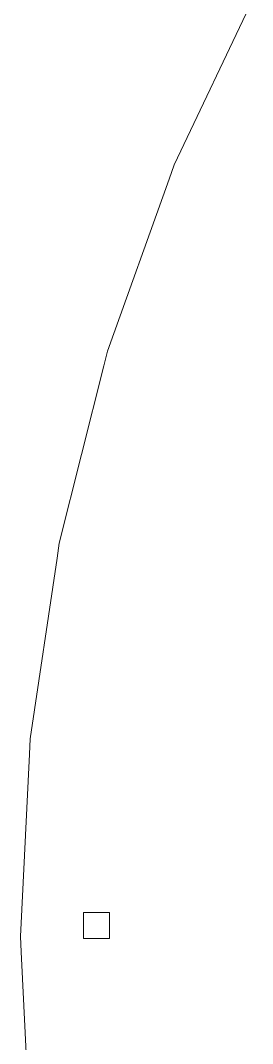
# Model space of a CAD drawing. Header units: centimetres. Extents: x -214 to 137, y -175 to 4.
# Drawn here: x -2.305 to -1.796, y -112.36 to -110.108 of the extents above; entities that cross this region are included whole.
import ezdxf

# ---------------------------------------------------------------- set-up
doc = ezdxf.new("R2010")
doc.units = ezdxf.units.CM
doc.header["$MEASUREMENT"] = 0
doc.layers.add('layer 1', color=7, linetype='Continuous')

msp = doc.modelspace()

# ---------------------------------------------------------------- linework, layer by layer
at = {"layer": 'layer 1', "color": 1, "lineweight": 9}
for points in [[(-1.79577, -110.06249), (-1.79577, -110.06249), (-1.96753, -110.42563), (-1.96753, -110.42563)], [(-1.79577, -110.06249), (-1.79577, -110.06249), (-1.96753, -110.42563), (-1.96753, -110.42563)], [(-1.79577, -110.06249), (-1.79577, -110.06249), (-1.96753, -110.42563), (-1.96753, -110.42563)], [(-1.79577, -110.06249), (-1.79577, -110.06249), (-1.96753, -110.42563), (-1.96753, -110.42563)], [(-1.79577, -110.06249), (-1.79577, -110.06249), (-1.96753, -110.42563), (-1.96753, -110.42563)], [(-1.79577, -110.06249), (-1.79577, -110.06249), (-1.96753, -110.42563), (-1.96753, -110.42563)], [(-1.79577, -110.06249), (-1.79577, -110.06249), (-1.96753, -110.42563), (-1.96753, -110.42563)], [(-1.79577, -110.06249), (-1.79577, -110.06249), (-1.96753, -110.42563), (-1.96753, -110.42563)], [(-1.79577, -110.06249), (-1.79577, -110.06249), (-1.96753, -110.42563), (-1.96753, -110.42563)], [(-1.79577, -110.06249), (-1.79577, -110.06249), (-1.96753, -110.42563), (-1.96753, -110.42563)], [(-1.79577, -110.06249), (-1.79577, -110.06249), (-1.96753, -110.42563), (-1.96753, -110.42563)], [(-1.79577, -110.06249), (-1.79577, -110.06249), (-1.96753, -110.42563), (-1.96753, -110.42563)], [(-1.79577, -110.06249), (-1.79577, -110.06249), (-1.96753, -110.42563), (-1.96753, -110.42563)], [(-1.79577, -110.06249), (-1.79577, -110.06249), (-1.96753, -110.42563), (-1.96753, -110.42563)], [(-1.79577, -110.06249), (-1.79577, -110.06249), (-1.96753, -110.42563), (-1.96753, -110.42563)], [(-1.79577, -110.06249), (-1.79577, -110.06249), (-1.96753, -110.42563), (-1.96753, -110.42563)], [(-1.79577, -110.06249), (-1.79577, -110.06249), (-1.96753, -110.42563), (-1.96753, -110.42563)], [(-1.79577, -110.06249), (-1.79577, -110.06249), (-1.96753, -110.42563), (-1.96753, -110.42563)], [(-1.79577, -110.06249), (-1.79577, -110.06249), (-1.96753, -110.42563), (-1.96753, -110.42563)], [(-1.79577, -110.06249), (-1.79577, -110.06249), (-1.96753, -110.42563), (-1.96753, -110.42563)], [(-1.79577, -110.06249), (-1.79577, -110.06249), (-1.96753, -110.42563), (-1.96753, -110.42563)], [(-1.79577, -110.06249), (-1.79577, -110.06249), (-1.96753, -110.42563), (-1.96753, -110.42563)], [(-1.79577, -110.06249), (-1.79577, -110.06249), (-1.96753, -110.42563), (-1.96753, -110.42563)], [(-1.79577, -110.06249), (-1.79577, -110.06249), (-1.96753, -110.42563), (-1.96753, -110.42563)], [(-1.79577, -110.06249), (-1.79577, -110.06249), (-1.96753, -110.42563), (-1.96753, -110.42563)], [(-1.96753, -110.42563), (-1.96753, -110.42563), (-1.97889, -110.45741), (-1.97889, -110.45741)], [(-1.96753, -110.42563), (-1.96753, -110.42563), (-1.97889, -110.45741), (-1.97889, -110.45741)], [(-1.96753, -110.42563), (-1.96753, -110.42563), (-1.97889, -110.45741), (-1.97889, -110.45741)], [(-1.96753, -110.42563), (-1.96753, -110.42563), (-1.97889, -110.45741), (-1.97889, -110.45741)], [(-1.96753, -110.42563), (-1.96753, -110.42563), (-1.97889, -110.45741), (-1.97889, -110.45741)], [(-1.96753, -110.42563), (-1.96753, -110.42563), (-1.97889, -110.45741), (-1.97889, -110.45741)], [(-1.96753, -110.42563), (-1.96753, -110.42563), (-1.97889, -110.45741), (-1.97889, -110.45741)], [(-1.96753, -110.42563), (-1.96753, -110.42563), (-1.97889, -110.45741), (-1.97889, -110.45741)], [(-1.96753, -110.42563), (-1.96753, -110.42563), (-1.97889, -110.45741), (-1.97889, -110.45741)], [(-1.96753, -110.42563), (-1.96753, -110.42563), (-1.97889, -110.45741), (-1.97889, -110.45741)], [(-1.96753, -110.42563), (-1.96753, -110.42563), (-1.97889, -110.45741), (-1.97889, -110.45741)], [(-1.96753, -110.42563), (-1.96753, -110.42563), (-1.97889, -110.45741), (-1.97889, -110.45741)], [(-1.96753, -110.42563), (-1.96753, -110.42563), (-1.97889, -110.45741), (-1.97889, -110.45741)], [(-1.96753, -110.42563), (-1.96753, -110.42563), (-1.97889, -110.45741), (-1.97889, -110.45741)], [(-1.96753, -110.42563), (-1.96753, -110.42563), (-1.97889, -110.45741), (-1.97889, -110.45741)], [(-1.96753, -110.42563), (-1.96753, -110.42563), (-1.97889, -110.45741), (-1.97889, -110.45741)], [(-1.96753, -110.42563), (-1.96753, -110.42563), (-1.97889, -110.45741), (-1.97889, -110.45741)], [(-1.96753, -110.42563), (-1.96753, -110.42563), (-1.97889, -110.45741), (-1.97889, -110.45741)], [(-1.96753, -110.42563), (-1.96753, -110.42563), (-1.97889, -110.45741), (-1.97889, -110.45741)], [(-1.96753, -110.42563), (-1.96753, -110.42563), (-1.97889, -110.45741), (-1.97889, -110.45741)], [(-1.96753, -110.42563), (-1.96753, -110.42563), (-1.97889, -110.45741), (-1.97889, -110.45741)], [(-1.96753, -110.42563), (-1.96753, -110.42563), (-1.97889, -110.45741), (-1.97889, -110.45741)], [(-1.96753, -110.42563), (-1.96753, -110.42563), (-1.97889, -110.45741), (-1.97889, -110.45741)], [(-1.96753, -110.42563), (-1.96753, -110.42563), (-1.97889, -110.45741), (-1.97889, -110.45741)], [(-1.96753, -110.42563), (-1.96753, -110.42563), (-1.97889, -110.45741), (-1.97889, -110.45741)], [(-1.97889, -110.45741), (-1.97889, -110.45741), (-2.11422, -110.83564), (-2.11422, -110.83564)], [(-1.97889, -110.45741), (-1.97889, -110.45741), (-2.11422, -110.83564), (-2.11422, -110.83564)], [(-1.97889, -110.45741), (-1.97889, -110.45741), (-2.11422, -110.83564), (-2.11422, -110.83564)], [(-1.97889, -110.45741), (-1.97889, -110.45741), (-2.11422, -110.83564), (-2.11422, -110.83564)], [(-1.97889, -110.45741), (-1.97889, -110.45741), (-2.11422, -110.83564), (-2.11422, -110.83564)], [(-1.97889, -110.45741), (-1.97889, -110.45741), (-2.11422, -110.83564), (-2.11422, -110.83564)], [(-1.97889, -110.45741), (-1.97889, -110.45741), (-2.11422, -110.83564), (-2.11422, -110.83564)], [(-1.97889, -110.45741), (-1.97889, -110.45741), (-2.11422, -110.83564), (-2.11422, -110.83564)], [(-1.97889, -110.45741), (-1.97889, -110.45741), (-2.11422, -110.83564), (-2.11422, -110.83564)], [(-1.97889, -110.45741), (-1.97889, -110.45741), (-2.11422, -110.83564), (-2.11422, -110.83564)], [(-1.97889, -110.45741), (-1.97889, -110.45741), (-2.11422, -110.83564), (-2.11422, -110.83564)], [(-1.97889, -110.45741), (-1.97889, -110.45741), (-2.11422, -110.83564), (-2.11422, -110.83564)], [(-1.97889, -110.45741), (-1.97889, -110.45741), (-2.11422, -110.83564), (-2.11422, -110.83564)], [(-1.97889, -110.45741), (-1.97889, -110.45741), (-2.11422, -110.83564), (-2.11422, -110.83564)], [(-1.97889, -110.45741), (-1.97889, -110.45741), (-2.11422, -110.83564), (-2.11422, -110.83564)], [(-1.97889, -110.45741), (-1.97889, -110.45741), (-2.11422, -110.83564), (-2.11422, -110.83564)], [(-1.97889, -110.45741), (-1.97889, -110.45741), (-2.11422, -110.83564), (-2.11422, -110.83564)], [(-1.97889, -110.45741), (-1.97889, -110.45741), (-2.11422, -110.83564), (-2.11422, -110.83564)], [(-1.97889, -110.45741), (-1.97889, -110.45741), (-2.11422, -110.83564), (-2.11422, -110.83564)], [(-1.97889, -110.45741), (-1.97889, -110.45741), (-2.11422, -110.83564), (-2.11422, -110.83564)], [(-1.97889, -110.45741), (-1.97889, -110.45741), (-2.11422, -110.83564), (-2.11422, -110.83564)], [(-1.97889, -110.45741), (-1.97889, -110.45741), (-2.11422, -110.83564), (-2.11422, -110.83564)], [(-1.97889, -110.45741), (-1.97889, -110.45741), (-2.11422, -110.83564), (-2.11422, -110.83564)], [(-1.97889, -110.45741), (-1.97889, -110.45741), (-2.11422, -110.83564), (-2.11422, -110.83564)], [(-1.97889, -110.45741), (-1.97889, -110.45741), (-2.11422, -110.83564), (-2.11422, -110.83564)], [(-2.11422, -110.83564), (-2.11422, -110.83564), (-2.12244, -110.86838), (-2.12244, -110.86838)], [(-2.11422, -110.83564), (-2.11422, -110.83564), (-2.12244, -110.86838), (-2.12244, -110.86838)], [(-2.11422, -110.83564), (-2.11422, -110.83564), (-2.12244, -110.86838), (-2.12244, -110.86838)], [(-2.11422, -110.83564), (-2.11422, -110.83564), (-2.12244, -110.86838), (-2.12244, -110.86838)], [(-2.11422, -110.83564), (-2.11422, -110.83564), (-2.12244, -110.86838), (-2.12244, -110.86838)], [(-2.11422, -110.83564), (-2.11422, -110.83564), (-2.12244, -110.86838), (-2.12244, -110.86838)], [(-2.11422, -110.83564), (-2.11422, -110.83564), (-2.12244, -110.86838), (-2.12244, -110.86838)], [(-2.11422, -110.83564), (-2.11422, -110.83564), (-2.12244, -110.86838), (-2.12244, -110.86838)], [(-2.11422, -110.83564), (-2.11422, -110.83564), (-2.12244, -110.86838), (-2.12244, -110.86838)], [(-2.11422, -110.83564), (-2.11422, -110.83564), (-2.12244, -110.86838), (-2.12244, -110.86838)], [(-2.11422, -110.83564), (-2.11422, -110.83564), (-2.12244, -110.86838), (-2.12244, -110.86838)], [(-2.11422, -110.83564), (-2.11422, -110.83564), (-2.12244, -110.86838), (-2.12244, -110.86838)], [(-2.11422, -110.83564), (-2.11422, -110.83564), (-2.12244, -110.86838), (-2.12244, -110.86838)], [(-2.11422, -110.83564), (-2.11422, -110.83564), (-2.12244, -110.86838), (-2.12244, -110.86838)], [(-2.11422, -110.83564), (-2.11422, -110.83564), (-2.12244, -110.86838), (-2.12244, -110.86838)], [(-2.11422, -110.83564), (-2.11422, -110.83564), (-2.12244, -110.86838), (-2.12244, -110.86838)], [(-2.11422, -110.83564), (-2.11422, -110.83564), (-2.12244, -110.86838), (-2.12244, -110.86838)], [(-2.11422, -110.83564), (-2.11422, -110.83564), (-2.12244, -110.86838), (-2.12244, -110.86838)], [(-2.11422, -110.83564), (-2.11422, -110.83564), (-2.12244, -110.86838), (-2.12244, -110.86838)], [(-2.11422, -110.83564), (-2.11422, -110.83564), (-2.12244, -110.86838), (-2.12244, -110.86838)], [(-2.11422, -110.83564), (-2.11422, -110.83564), (-2.12244, -110.86838), (-2.12244, -110.86838)], [(-2.11422, -110.83564), (-2.11422, -110.83564), (-2.12244, -110.86838), (-2.12244, -110.86838)], [(-2.11422, -110.83564), (-2.11422, -110.83564), (-2.12244, -110.86838), (-2.12244, -110.86838)], [(-2.11422, -110.83564), (-2.11422, -110.83564), (-2.12244, -110.86838), (-2.12244, -110.86838)], [(-2.11422, -110.83564), (-2.11422, -110.83564), (-2.12244, -110.86838), (-2.12244, -110.86838)], [(-2.12244, -110.86838), (-2.12244, -110.86838), (-2.22003, -111.25805), (-2.22003, -111.25805)], [(-2.12244, -110.86838), (-2.12244, -110.86838), (-2.22003, -111.25805), (-2.22003, -111.25805)], [(-2.12244, -110.86838), (-2.12244, -110.86838), (-2.22003, -111.25805), (-2.22003, -111.25805)], [(-2.12244, -110.86838), (-2.12244, -110.86838), (-2.22003, -111.25805), (-2.22003, -111.25805)], [(-2.12244, -110.86838), (-2.12244, -110.86838), (-2.22003, -111.25805), (-2.22003, -111.25805)], [(-2.12244, -110.86838), (-2.12244, -110.86838), (-2.22003, -111.25805), (-2.22003, -111.25805)], [(-2.12244, -110.86838), (-2.12244, -110.86838), (-2.22003, -111.25805), (-2.22003, -111.25805)], [(-2.12244, -110.86838), (-2.12244, -110.86838), (-2.22003, -111.25805), (-2.22003, -111.25805)], [(-2.12244, -110.86838), (-2.12244, -110.86838), (-2.22003, -111.25805), (-2.22003, -111.25805)], [(-2.12244, -110.86838), (-2.12244, -110.86838), (-2.22003, -111.25805), (-2.22003, -111.25805)], [(-2.12244, -110.86838), (-2.12244, -110.86838), (-2.22003, -111.25805), (-2.22003, -111.25805)], [(-2.12244, -110.86838), (-2.12244, -110.86838), (-2.22003, -111.25805), (-2.22003, -111.25805)], [(-2.12244, -110.86838), (-2.12244, -110.86838), (-2.22003, -111.25805), (-2.22003, -111.25805)], [(-2.12244, -110.86838), (-2.12244, -110.86838), (-2.22003, -111.25805), (-2.22003, -111.25805)], [(-2.12244, -110.86838), (-2.12244, -110.86838), (-2.22003, -111.25805), (-2.22003, -111.25805)], [(-2.12244, -110.86838), (-2.12244, -110.86838), (-2.22003, -111.25805), (-2.22003, -111.25805)], [(-2.12244, -110.86838), (-2.12244, -110.86838), (-2.22003, -111.25805), (-2.22003, -111.25805)], [(-2.12244, -110.86838), (-2.12244, -110.86838), (-2.22003, -111.25805), (-2.22003, -111.25805)], [(-2.12244, -110.86838), (-2.12244, -110.86838), (-2.22003, -111.25805), (-2.22003, -111.25805)], [(-2.12244, -110.86838), (-2.12244, -110.86838), (-2.22003, -111.25805), (-2.22003, -111.25805)], [(-2.12244, -110.86838), (-2.12244, -110.86838), (-2.22003, -111.25805), (-2.22003, -111.25805)], [(-2.12244, -110.86838), (-2.12244, -110.86838), (-2.22003, -111.25805), (-2.22003, -111.25805)], [(-2.12244, -110.86838), (-2.12244, -110.86838), (-2.22003, -111.25805), (-2.22003, -111.25805)], [(-2.12244, -110.86838), (-2.12244, -110.86838), (-2.22003, -111.25805), (-2.22003, -111.25805)], [(-2.12244, -110.86838), (-2.12244, -110.86838), (-2.22003, -111.25805), (-2.22003, -111.25805)], [(-2.22003, -111.25805), (-2.22003, -111.25805), (-2.22498, -111.29144), (-2.22498, -111.29144)], [(-2.22003, -111.25805), (-2.22003, -111.25805), (-2.22498, -111.29144), (-2.22498, -111.29144)], [(-2.22003, -111.25805), (-2.22003, -111.25805), (-2.22498, -111.29144), (-2.22498, -111.29144)], [(-2.22003, -111.25805), (-2.22003, -111.25805), (-2.22498, -111.29144), (-2.22498, -111.29144)], [(-2.22003, -111.25805), (-2.22003, -111.25805), (-2.22498, -111.29144), (-2.22498, -111.29144)], [(-2.22003, -111.25805), (-2.22003, -111.25805), (-2.22498, -111.29144), (-2.22498, -111.29144)], [(-2.22003, -111.25805), (-2.22003, -111.25805), (-2.22498, -111.29144), (-2.22498, -111.29144)], [(-2.22003, -111.25805), (-2.22003, -111.25805), (-2.22498, -111.29144), (-2.22498, -111.29144)], [(-2.22003, -111.25805), (-2.22003, -111.25805), (-2.22498, -111.29144), (-2.22498, -111.29144)], [(-2.22003, -111.25805), (-2.22003, -111.25805), (-2.22498, -111.29144), (-2.22498, -111.29144)], [(-2.22003, -111.25805), (-2.22003, -111.25805), (-2.22498, -111.29144), (-2.22498, -111.29144)], [(-2.22003, -111.25805), (-2.22003, -111.25805), (-2.22498, -111.29144), (-2.22498, -111.29144)], [(-2.22003, -111.25805), (-2.22003, -111.25805), (-2.22498, -111.29144), (-2.22498, -111.29144)], [(-2.22003, -111.25805), (-2.22003, -111.25805), (-2.22498, -111.29144), (-2.22498, -111.29144)], [(-2.22003, -111.25805), (-2.22003, -111.25805), (-2.22498, -111.29144), (-2.22498, -111.29144)], [(-2.22003, -111.25805), (-2.22003, -111.25805), (-2.22498, -111.29144), (-2.22498, -111.29144)], [(-2.22003, -111.25805), (-2.22003, -111.25805), (-2.22498, -111.29144), (-2.22498, -111.29144)], [(-2.22003, -111.25805), (-2.22003, -111.25805), (-2.22498, -111.29144), (-2.22498, -111.29144)], [(-2.22003, -111.25805), (-2.22003, -111.25805), (-2.22498, -111.29144), (-2.22498, -111.29144)], [(-2.22003, -111.25805), (-2.22003, -111.25805), (-2.22498, -111.29144), (-2.22498, -111.29144)], [(-2.22003, -111.25805), (-2.22003, -111.25805), (-2.22498, -111.29144), (-2.22498, -111.29144)], [(-2.22003, -111.25805), (-2.22003, -111.25805), (-2.22498, -111.29144), (-2.22498, -111.29144)], [(-2.22003, -111.25805), (-2.22003, -111.25805), (-2.22498, -111.29144), (-2.22498, -111.29144)], [(-2.22003, -111.25805), (-2.22003, -111.25805), (-2.22498, -111.29144), (-2.22498, -111.29144)], [(-2.22003, -111.25805), (-2.22003, -111.25805), (-2.22498, -111.29144), (-2.22498, -111.29144)], [(-2.22498, -111.29144), (-2.22498, -111.29144), (-2.28393, -111.68878), (-2.28393, -111.68878)], [(-2.22498, -111.29144), (-2.22498, -111.29144), (-2.28393, -111.68878), (-2.28393, -111.68878)], [(-2.22498, -111.29144), (-2.22498, -111.29144), (-2.28393, -111.68878), (-2.28393, -111.68878)], [(-2.22498, -111.29144), (-2.22498, -111.29144), (-2.28393, -111.68878), (-2.28393, -111.68878)], [(-2.22498, -111.29144), (-2.22498, -111.29144), (-2.28393, -111.68878), (-2.28393, -111.68878)], [(-2.22498, -111.29144), (-2.22498, -111.29144), (-2.28393, -111.68878), (-2.28393, -111.68878)], [(-2.22498, -111.29144), (-2.22498, -111.29144), (-2.28393, -111.68878), (-2.28393, -111.68878)], [(-2.22498, -111.29144), (-2.22498, -111.29144), (-2.28393, -111.68878), (-2.28393, -111.68878)], [(-2.22498, -111.29144), (-2.22498, -111.29144), (-2.28393, -111.68878), (-2.28393, -111.68878)], [(-2.22498, -111.29144), (-2.22498, -111.29144), (-2.28393, -111.68878), (-2.28393, -111.68878)], [(-2.22498, -111.29144), (-2.22498, -111.29144), (-2.28393, -111.68878), (-2.28393, -111.68878)], [(-2.22498, -111.29144), (-2.22498, -111.29144), (-2.28393, -111.68878), (-2.28393, -111.68878)], [(-2.22498, -111.29144), (-2.22498, -111.29144), (-2.28393, -111.68878), (-2.28393, -111.68878)], [(-2.22498, -111.29144), (-2.22498, -111.29144), (-2.28393, -111.68878), (-2.28393, -111.68878)], [(-2.22498, -111.29144), (-2.22498, -111.29144), (-2.28393, -111.68878), (-2.28393, -111.68878)], [(-2.22498, -111.29144), (-2.22498, -111.29144), (-2.28393, -111.68878), (-2.28393, -111.68878)], [(-2.22498, -111.29144), (-2.22498, -111.29144), (-2.28393, -111.68878), (-2.28393, -111.68878)], [(-2.22498, -111.29144), (-2.22498, -111.29144), (-2.28393, -111.68878), (-2.28393, -111.68878)], [(-2.22498, -111.29144), (-2.22498, -111.29144), (-2.28393, -111.68878), (-2.28393, -111.68878)], [(-2.22498, -111.29144), (-2.22498, -111.29144), (-2.28393, -111.68878), (-2.28393, -111.68878)], [(-2.22498, -111.29144), (-2.22498, -111.29144), (-2.28393, -111.68878), (-2.28393, -111.68878)], [(-2.22498, -111.29144), (-2.22498, -111.29144), (-2.28393, -111.68878), (-2.28393, -111.68878)], [(-2.22498, -111.29144), (-2.22498, -111.29144), (-2.28393, -111.68878), (-2.28393, -111.68878)], [(-2.22498, -111.29144), (-2.22498, -111.29144), (-2.28393, -111.68878), (-2.28393, -111.68878)], [(-2.22498, -111.29144), (-2.22498, -111.29144), (-2.28393, -111.68878), (-2.28393, -111.68878)], [(-2.28393, -111.68878), (-2.28393, -111.68878), (-2.28559, -111.72251), (-2.28559, -111.72251)], [(-2.28393, -111.68878), (-2.28393, -111.68878), (-2.28559, -111.72251), (-2.28559, -111.72251)], [(-2.28393, -111.68878), (-2.28393, -111.68878), (-2.28559, -111.72251), (-2.28559, -111.72251)], [(-2.28393, -111.68878), (-2.28393, -111.68878), (-2.28559, -111.72251), (-2.28559, -111.72251)], [(-2.28393, -111.68878), (-2.28393, -111.68878), (-2.28559, -111.72251), (-2.28559, -111.72251)], [(-2.28393, -111.68878), (-2.28393, -111.68878), (-2.28559, -111.72251), (-2.28559, -111.72251)], [(-2.28393, -111.68878), (-2.28393, -111.68878), (-2.28559, -111.72251), (-2.28559, -111.72251)], [(-2.28393, -111.68878), (-2.28393, -111.68878), (-2.28559, -111.72251), (-2.28559, -111.72251)], [(-2.28393, -111.68878), (-2.28393, -111.68878), (-2.28559, -111.72251), (-2.28559, -111.72251)], [(-2.28393, -111.68878), (-2.28393, -111.68878), (-2.28559, -111.72251), (-2.28559, -111.72251)], [(-2.28393, -111.68878), (-2.28393, -111.68878), (-2.28559, -111.72251), (-2.28559, -111.72251)], [(-2.28393, -111.68878), (-2.28393, -111.68878), (-2.28559, -111.72251), (-2.28559, -111.72251)], [(-2.28393, -111.68878), (-2.28393, -111.68878), (-2.28559, -111.72251), (-2.28559, -111.72251)], [(-2.28393, -111.68878), (-2.28393, -111.68878), (-2.28559, -111.72251), (-2.28559, -111.72251)], [(-2.28393, -111.68878), (-2.28393, -111.68878), (-2.28559, -111.72251), (-2.28559, -111.72251)], [(-2.28393, -111.68878), (-2.28393, -111.68878), (-2.28559, -111.72251), (-2.28559, -111.72251)], [(-2.28393, -111.68878), (-2.28393, -111.68878), (-2.28559, -111.72251), (-2.28559, -111.72251)], [(-2.28393, -111.68878), (-2.28393, -111.68878), (-2.28559, -111.72251), (-2.28559, -111.72251)], [(-2.28393, -111.68878), (-2.28393, -111.68878), (-2.28559, -111.72251), (-2.28559, -111.72251)], [(-2.28393, -111.68878), (-2.28393, -111.68878), (-2.28559, -111.72251), (-2.28559, -111.72251)], [(-2.28393, -111.68878), (-2.28393, -111.68878), (-2.28559, -111.72251), (-2.28559, -111.72251)], [(-2.28393, -111.68878), (-2.28393, -111.68878), (-2.28559, -111.72251), (-2.28559, -111.72251)], [(-2.28393, -111.68878), (-2.28393, -111.68878), (-2.28559, -111.72251), (-2.28559, -111.72251)], [(-2.28393, -111.68878), (-2.28393, -111.68878), (-2.28559, -111.72251), (-2.28559, -111.72251)], [(-2.28393, -111.68878), (-2.28393, -111.68878), (-2.28559, -111.72251), (-2.28559, -111.72251)], [(-2.28559, -111.72251), (-2.28559, -111.72251), (-2.30529, -112.12372), (-2.30529, -112.12372)], [(-2.28559, -111.72251), (-2.28559, -111.72251), (-2.30529, -112.12372), (-2.30529, -112.12372)], [(-2.28559, -111.72251), (-2.28559, -111.72251), (-2.30529, -112.12372), (-2.30529, -112.12372)], [(-2.28559, -111.72251), (-2.28559, -111.72251), (-2.30529, -112.12372), (-2.30529, -112.12372)], [(-2.28559, -111.72251), (-2.28559, -111.72251), (-2.30529, -112.12372), (-2.30529, -112.12372)], [(-2.28559, -111.72251), (-2.28559, -111.72251), (-2.30529, -112.12372), (-2.30529, -112.12372)], [(-2.28559, -111.72251), (-2.28559, -111.72251), (-2.30529, -112.12372), (-2.30529, -112.12372)], [(-2.28559, -111.72251), (-2.28559, -111.72251), (-2.30529, -112.12372), (-2.30529, -112.12372)], [(-2.28559, -111.72251), (-2.28559, -111.72251), (-2.30529, -112.12372), (-2.30529, -112.12372)], [(-2.28559, -111.72251), (-2.28559, -111.72251), (-2.30529, -112.12372), (-2.30529, -112.12372)], [(-2.28559, -111.72251), (-2.28559, -111.72251), (-2.30529, -112.12372), (-2.30529, -112.12372)], [(-2.28559, -111.72251), (-2.28559, -111.72251), (-2.30529, -112.12372), (-2.30529, -112.12372)], [(-2.28559, -111.72251), (-2.28559, -111.72251), (-2.30529, -112.12372), (-2.30529, -112.12372)], [(-2.28559, -111.72251), (-2.28559, -111.72251), (-2.30529, -112.12372), (-2.30529, -112.12372)], [(-2.28559, -111.72251), (-2.28559, -111.72251), (-2.30529, -112.12372), (-2.30529, -112.12372)], [(-2.28559, -111.72251), (-2.28559, -111.72251), (-2.30529, -112.12372), (-2.30529, -112.12372)], [(-2.28559, -111.72251), (-2.28559, -111.72251), (-2.30529, -112.12372), (-2.30529, -112.12372)], [(-2.28559, -111.72251), (-2.28559, -111.72251), (-2.30529, -112.12372), (-2.30529, -112.12372)], [(-2.28559, -111.72251), (-2.28559, -111.72251), (-2.30529, -112.12372), (-2.30529, -112.12372)], [(-2.28559, -111.72251), (-2.28559, -111.72251), (-2.30529, -112.12372), (-2.30529, -112.12372)], [(-2.28559, -111.72251), (-2.28559, -111.72251), (-2.30529, -112.12372), (-2.30529, -112.12372)], [(-2.28559, -111.72251), (-2.28559, -111.72251), (-2.30529, -112.12372), (-2.30529, -112.12372)], [(-2.28559, -111.72251), (-2.28559, -111.72251), (-2.30529, -112.12372), (-2.30529, -112.12372)], [(-2.28559, -111.72251), (-2.28559, -111.72251), (-2.30529, -112.12372), (-2.30529, -112.12372)], [(-2.28559, -111.72251), (-2.28559, -111.72251), (-2.30529, -112.12372), (-2.30529, -112.12372)], [(-2.30529, -112.12372), (-2.30529, -112.12372), (-2.30363, -112.15744), (-2.30363, -112.15744)], [(-2.30529, -112.12372), (-2.30529, -112.12372), (-2.30363, -112.15744), (-2.30363, -112.15744)], [(-2.30529, -112.12372), (-2.30529, -112.12372), (-2.30363, -112.15744), (-2.30363, -112.15744)], [(-2.30529, -112.12372), (-2.30529, -112.12372), (-2.30363, -112.15744), (-2.30363, -112.15744)], [(-2.30529, -112.12372), (-2.30529, -112.12372), (-2.30363, -112.15744), (-2.30363, -112.15744)], [(-2.30529, -112.12372), (-2.30529, -112.12372), (-2.30363, -112.15744), (-2.30363, -112.15744)], [(-2.30529, -112.12372), (-2.30529, -112.12372), (-2.30363, -112.15744), (-2.30363, -112.15744)], [(-2.30529, -112.12372), (-2.30529, -112.12372), (-2.30363, -112.15744), (-2.30363, -112.15744)], [(-2.30529, -112.12372), (-2.30529, -112.12372), (-2.30363, -112.15744), (-2.30363, -112.15744)], [(-2.30529, -112.12372), (-2.30529, -112.12372), (-2.30363, -112.15744), (-2.30363, -112.15744)], [(-2.30529, -112.12372), (-2.30529, -112.12372), (-2.30363, -112.15744), (-2.30363, -112.15744)], [(-2.30529, -112.12372), (-2.30529, -112.12372), (-2.30363, -112.15744), (-2.30363, -112.15744)], [(-2.30529, -112.12372), (-2.30529, -112.12372), (-2.30363, -112.15744), (-2.30363, -112.15744)], [(-2.30529, -112.12372), (-2.30529, -112.12372), (-2.30363, -112.15744), (-2.30363, -112.15744)], [(-2.30529, -112.12372), (-2.30529, -112.12372), (-2.30363, -112.15744), (-2.30363, -112.15744)], [(-2.30529, -112.12372), (-2.30529, -112.12372), (-2.30363, -112.15744), (-2.30363, -112.15744)], [(-2.30529, -112.12372), (-2.30529, -112.12372), (-2.30363, -112.15744), (-2.30363, -112.15744)], [(-2.30529, -112.12372), (-2.30529, -112.12372), (-2.30363, -112.15744), (-2.30363, -112.15744)], [(-2.30529, -112.12372), (-2.30529, -112.12372), (-2.30363, -112.15744), (-2.30363, -112.15744)], [(-2.30529, -112.12372), (-2.30529, -112.12372), (-2.30363, -112.15744), (-2.30363, -112.15744)], [(-2.30529, -112.12372), (-2.30529, -112.12372), (-2.30363, -112.15744), (-2.30363, -112.15744)], [(-2.30529, -112.12372), (-2.30529, -112.12372), (-2.30363, -112.15744), (-2.30363, -112.15744)], [(-2.30529, -112.12372), (-2.30529, -112.12372), (-2.30363, -112.15744), (-2.30363, -112.15744)], [(-2.30529, -112.12372), (-2.30529, -112.12372), (-2.30363, -112.15744), (-2.30363, -112.15744)], [(-2.30529, -112.12372), (-2.30529, -112.12372), (-2.30363, -112.15744), (-2.30363, -112.15744)], [(-2.30363, -112.15744), (-2.30363, -112.15744), (-2.28392, -112.55866), (-2.28392, -112.55866)], [(-2.30363, -112.15744), (-2.30363, -112.15744), (-2.28392, -112.55866), (-2.28392, -112.55866)], [(-2.30363, -112.15744), (-2.30363, -112.15744), (-2.28392, -112.55866), (-2.28392, -112.55866)], [(-2.30363, -112.15744), (-2.30363, -112.15744), (-2.28392, -112.55866), (-2.28392, -112.55866)], [(-2.30363, -112.15744), (-2.30363, -112.15744), (-2.28392, -112.55866), (-2.28392, -112.55866)], [(-2.30363, -112.15744), (-2.30363, -112.15744), (-2.28392, -112.55866), (-2.28392, -112.55866)], [(-2.30363, -112.15744), (-2.30363, -112.15744), (-2.28392, -112.55866), (-2.28392, -112.55866)], [(-2.30363, -112.15744), (-2.30363, -112.15744), (-2.28392, -112.55866), (-2.28392, -112.55866)], [(-2.30363, -112.15744), (-2.30363, -112.15744), (-2.28392, -112.55866), (-2.28392, -112.55866)], [(-2.30363, -112.15744), (-2.30363, -112.15744), (-2.28392, -112.55866), (-2.28392, -112.55866)], [(-2.30363, -112.15744), (-2.30363, -112.15744), (-2.28392, -112.55866), (-2.28392, -112.55866)], [(-2.30363, -112.15744), (-2.30363, -112.15744), (-2.28392, -112.55866), (-2.28392, -112.55866)], [(-2.30363, -112.15744), (-2.30363, -112.15744), (-2.28392, -112.55866), (-2.28392, -112.55866)], [(-2.30363, -112.15744), (-2.30363, -112.15744), (-2.28392, -112.55866), (-2.28392, -112.55866)], [(-2.30363, -112.15744), (-2.30363, -112.15744), (-2.28392, -112.55866), (-2.28392, -112.55866)], [(-2.30363, -112.15744), (-2.30363, -112.15744), (-2.28392, -112.55866), (-2.28392, -112.55866)], [(-2.30363, -112.15744), (-2.30363, -112.15744), (-2.28392, -112.55866), (-2.28392, -112.55866)], [(-2.30363, -112.15744), (-2.30363, -112.15744), (-2.28392, -112.55866), (-2.28392, -112.55866)], [(-2.30363, -112.15744), (-2.30363, -112.15744), (-2.28392, -112.55866), (-2.28392, -112.55866)], [(-2.30363, -112.15744), (-2.30363, -112.15744), (-2.28392, -112.55866), (-2.28392, -112.55866)], [(-2.30363, -112.15744), (-2.30363, -112.15744), (-2.28392, -112.55866), (-2.28392, -112.55866)], [(-2.30363, -112.15744), (-2.30363, -112.15744), (-2.28392, -112.55866), (-2.28392, -112.55866)], [(-2.30363, -112.15744), (-2.30363, -112.15744), (-2.28392, -112.55866), (-2.28392, -112.55866)], [(-2.30363, -112.15744), (-2.30363, -112.15744), (-2.28392, -112.55866), (-2.28392, -112.55866)], [(-2.30363, -112.15744), (-2.30363, -112.15744), (-2.28392, -112.55866), (-2.28392, -112.55866)]]:
    msp.add_open_spline(points, degree=3, dxfattribs=at)
at = {"layer": 'layer 1', "color": 5, "lineweight": 9}
for points in [[(-2.11003, -112.07133), (-2.11003, -112.07133), (-2.16718, -112.07133), (-2.16718, -112.07133)], [(-2.16718, -112.07133), (-2.16718, -112.07133), (-2.16718, -112.12848), (-2.16718, -112.12848)], [(-2.11003, -112.07133), (-2.11003, -112.07133), (-2.16718, -112.07133), (-2.16718, -112.07133)], [(-2.16718, -112.07133), (-2.16718, -112.07133), (-2.16718, -112.12848), (-2.16718, -112.12848)], [(-2.11003, -112.07133), (-2.11003, -112.07133), (-2.16718, -112.07133), (-2.16718, -112.07133)], [(-2.16718, -112.07133), (-2.16718, -112.07133), (-2.16718, -112.12848), (-2.16718, -112.12848)], [(-2.11003, -112.07133), (-2.11003, -112.07133), (-2.16718, -112.07133), (-2.16718, -112.07133)], [(-2.16718, -112.07133), (-2.16718, -112.07133), (-2.16718, -112.12848), (-2.16718, -112.12848)], [(-2.11003, -112.07133), (-2.11003, -112.07133), (-2.16718, -112.07133), (-2.16718, -112.07133)], [(-2.16718, -112.07133), (-2.16718, -112.07133), (-2.16718, -112.12848), (-2.16718, -112.12848)], [(-2.11003, -112.07133), (-2.11003, -112.07133), (-2.16718, -112.07133), (-2.16718, -112.07133)], [(-2.16718, -112.07133), (-2.16718, -112.07133), (-2.16718, -112.12848), (-2.16718, -112.12848)], [(-2.11003, -112.07133), (-2.11003, -112.07133), (-2.16718, -112.07133), (-2.16718, -112.07133)], [(-2.16718, -112.07133), (-2.16718, -112.07133), (-2.16718, -112.12848), (-2.16718, -112.12848)], [(-2.11003, -112.07133), (-2.11003, -112.07133), (-2.16718, -112.07133), (-2.16718, -112.07133)], [(-2.16718, -112.07133), (-2.16718, -112.07133), (-2.16718, -112.12848), (-2.16718, -112.12848)], [(-2.11003, -112.07133), (-2.11003, -112.07133), (-2.16718, -112.07133), (-2.16718, -112.07133)], [(-2.16718, -112.07133), (-2.16718, -112.07133), (-2.16718, -112.12848), (-2.16718, -112.12848)], [(-2.11003, -112.07133), (-2.11003, -112.07133), (-2.16718, -112.07133), (-2.16718, -112.07133)], [(-2.16718, -112.07133), (-2.16718, -112.07133), (-2.16718, -112.12848), (-2.16718, -112.12848)], [(-2.11003, -112.07133), (-2.11003, -112.07133), (-2.16718, -112.07133), (-2.16718, -112.07133)], [(-2.16718, -112.07133), (-2.16718, -112.07133), (-2.16718, -112.12848), (-2.16718, -112.12848)], [(-2.11003, -112.07133), (-2.11003, -112.07133), (-2.16718, -112.07133), (-2.16718, -112.07133)], [(-2.16718, -112.07133), (-2.16718, -112.07133), (-2.16718, -112.12848), (-2.16718, -112.12848)], [(-2.11003, -112.07133), (-2.11003, -112.07133), (-2.16718, -112.07133), (-2.16718, -112.07133)], [(-2.16718, -112.07133), (-2.16718, -112.07133), (-2.16718, -112.12848), (-2.16718, -112.12848)], [(-2.11003, -112.07133), (-2.11003, -112.07133), (-2.16718, -112.07133), (-2.16718, -112.07133)], [(-2.16718, -112.07133), (-2.16718, -112.07133), (-2.16718, -112.12848), (-2.16718, -112.12848)], [(-2.11003, -112.07133), (-2.11003, -112.07133), (-2.16718, -112.07133), (-2.16718, -112.07133)], [(-2.16718, -112.07133), (-2.16718, -112.07133), (-2.16718, -112.12848), (-2.16718, -112.12848)], [(-2.11003, -112.07133), (-2.11003, -112.07133), (-2.16718, -112.07133), (-2.16718, -112.07133)], [(-2.16718, -112.07133), (-2.16718, -112.07133), (-2.16718, -112.12848), (-2.16718, -112.12848)], [(-2.11003, -112.07133), (-2.11003, -112.07133), (-2.16718, -112.07133), (-2.16718, -112.07133)], [(-2.16718, -112.07133), (-2.16718, -112.07133), (-2.16718, -112.12848), (-2.16718, -112.12848)], [(-2.11003, -112.07133), (-2.11003, -112.07133), (-2.16718, -112.07133), (-2.16718, -112.07133)], [(-2.16718, -112.07133), (-2.16718, -112.07133), (-2.16718, -112.12848), (-2.16718, -112.12848)], [(-2.11003, -112.07133), (-2.11003, -112.07133), (-2.16718, -112.07133), (-2.16718, -112.07133)], [(-2.16718, -112.07133), (-2.16718, -112.07133), (-2.16718, -112.12848), (-2.16718, -112.12848)], [(-2.11003, -112.07133), (-2.11003, -112.07133), (-2.16718, -112.07133), (-2.16718, -112.07133)], [(-2.16718, -112.07133), (-2.16718, -112.07133), (-2.16718, -112.12848), (-2.16718, -112.12848)], [(-2.11003, -112.07133), (-2.11003, -112.07133), (-2.16718, -112.07133), (-2.16718, -112.07133)], [(-2.16718, -112.07133), (-2.16718, -112.07133), (-2.16718, -112.12848), (-2.16718, -112.12848)], [(-2.11003, -112.07133), (-2.11003, -112.07133), (-2.16718, -112.07133), (-2.16718, -112.07133)], [(-2.16718, -112.07133), (-2.16718, -112.07133), (-2.16718, -112.12848), (-2.16718, -112.12848)], [(-2.11003, -112.07133), (-2.11003, -112.07133), (-2.16718, -112.07133), (-2.16718, -112.07133)], [(-2.16718, -112.07133), (-2.16718, -112.07133), (-2.16718, -112.12848), (-2.16718, -112.12848)], [(-2.11003, -112.07133), (-2.11003, -112.07133), (-2.16718, -112.07133), (-2.16718, -112.07133)], [(-2.16718, -112.07133), (-2.16718, -112.07133), (-2.16718, -112.12848), (-2.16718, -112.12848)], [(-2.11003, -112.07133), (-2.11003, -112.07133), (-2.16718, -112.07133), (-2.16718, -112.07133)], [(-2.16718, -112.07133), (-2.16718, -112.07133), (-2.16718, -112.12848), (-2.16718, -112.12848)], [(-2.11003, -112.12848), (-2.11003, -112.12848), (-2.11003, -112.07133), (-2.11003, -112.07133)], [(-2.11003, -112.12848), (-2.11003, -112.12848), (-2.11003, -112.07133), (-2.11003, -112.07133)], [(-2.11003, -112.12848), (-2.11003, -112.12848), (-2.11003, -112.07133), (-2.11003, -112.07133)], [(-2.11003, -112.12848), (-2.11003, -112.12848), (-2.11003, -112.07133), (-2.11003, -112.07133)], [(-2.11003, -112.12848), (-2.11003, -112.12848), (-2.11003, -112.07133), (-2.11003, -112.07133)], [(-2.11003, -112.12848), (-2.11003, -112.12848), (-2.11003, -112.07133), (-2.11003, -112.07133)], [(-2.11003, -112.12848), (-2.11003, -112.12848), (-2.11003, -112.07133), (-2.11003, -112.07133)], [(-2.11003, -112.12848), (-2.11003, -112.12848), (-2.11003, -112.07133), (-2.11003, -112.07133)], [(-2.11003, -112.12848), (-2.11003, -112.12848), (-2.11003, -112.07133), (-2.11003, -112.07133)], [(-2.11003, -112.12848), (-2.11003, -112.12848), (-2.11003, -112.07133), (-2.11003, -112.07133)], [(-2.11003, -112.12848), (-2.11003, -112.12848), (-2.11003, -112.07133), (-2.11003, -112.07133)], [(-2.11003, -112.12848), (-2.11003, -112.12848), (-2.11003, -112.07133), (-2.11003, -112.07133)], [(-2.11003, -112.12848), (-2.11003, -112.12848), (-2.11003, -112.07133), (-2.11003, -112.07133)], [(-2.11003, -112.12848), (-2.11003, -112.12848), (-2.11003, -112.07133), (-2.11003, -112.07133)], [(-2.11003, -112.12848), (-2.11003, -112.12848), (-2.11003, -112.07133), (-2.11003, -112.07133)], [(-2.11003, -112.12848), (-2.11003, -112.12848), (-2.11003, -112.07133), (-2.11003, -112.07133)], [(-2.11003, -112.12848), (-2.11003, -112.12848), (-2.11003, -112.07133), (-2.11003, -112.07133)], [(-2.11003, -112.12848), (-2.11003, -112.12848), (-2.11003, -112.07133), (-2.11003, -112.07133)], [(-2.11003, -112.12848), (-2.11003, -112.12848), (-2.11003, -112.07133), (-2.11003, -112.07133)], [(-2.11003, -112.12848), (-2.11003, -112.12848), (-2.11003, -112.07133), (-2.11003, -112.07133)], [(-2.11003, -112.12848), (-2.11003, -112.12848), (-2.11003, -112.07133), (-2.11003, -112.07133)], [(-2.11003, -112.12848), (-2.11003, -112.12848), (-2.11003, -112.07133), (-2.11003, -112.07133)], [(-2.11003, -112.12848), (-2.11003, -112.12848), (-2.11003, -112.07133), (-2.11003, -112.07133)], [(-2.11003, -112.12848), (-2.11003, -112.12848), (-2.11003, -112.07133), (-2.11003, -112.07133)], [(-2.11003, -112.12848), (-2.11003, -112.12848), (-2.11003, -112.07133), (-2.11003, -112.07133)], [(-2.16718, -112.12848), (-2.16718, -112.12848), (-2.11003, -112.12848), (-2.11003, -112.12848)], [(-2.16718, -112.12848), (-2.16718, -112.12848), (-2.11003, -112.12848), (-2.11003, -112.12848)], [(-2.16718, -112.12848), (-2.16718, -112.12848), (-2.11003, -112.12848), (-2.11003, -112.12848)], [(-2.16718, -112.12848), (-2.16718, -112.12848), (-2.11003, -112.12848), (-2.11003, -112.12848)], [(-2.16718, -112.12848), (-2.16718, -112.12848), (-2.11003, -112.12848), (-2.11003, -112.12848)], [(-2.16718, -112.12848), (-2.16718, -112.12848), (-2.11003, -112.12848), (-2.11003, -112.12848)], [(-2.16718, -112.12848), (-2.16718, -112.12848), (-2.11003, -112.12848), (-2.11003, -112.12848)], [(-2.16718, -112.12848), (-2.16718, -112.12848), (-2.11003, -112.12848), (-2.11003, -112.12848)], [(-2.16718, -112.12848), (-2.16718, -112.12848), (-2.11003, -112.12848), (-2.11003, -112.12848)], [(-2.16718, -112.12848), (-2.16718, -112.12848), (-2.11003, -112.12848), (-2.11003, -112.12848)], [(-2.16718, -112.12848), (-2.16718, -112.12848), (-2.11003, -112.12848), (-2.11003, -112.12848)], [(-2.16718, -112.12848), (-2.16718, -112.12848), (-2.11003, -112.12848), (-2.11003, -112.12848)], [(-2.16718, -112.12848), (-2.16718, -112.12848), (-2.11003, -112.12848), (-2.11003, -112.12848)], [(-2.16718, -112.12848), (-2.16718, -112.12848), (-2.11003, -112.12848), (-2.11003, -112.12848)], [(-2.16718, -112.12848), (-2.16718, -112.12848), (-2.11003, -112.12848), (-2.11003, -112.12848)], [(-2.16718, -112.12848), (-2.16718, -112.12848), (-2.11003, -112.12848), (-2.11003, -112.12848)], [(-2.16718, -112.12848), (-2.16718, -112.12848), (-2.11003, -112.12848), (-2.11003, -112.12848)], [(-2.16718, -112.12848), (-2.16718, -112.12848), (-2.11003, -112.12848), (-2.11003, -112.12848)], [(-2.16718, -112.12848), (-2.16718, -112.12848), (-2.11003, -112.12848), (-2.11003, -112.12848)], [(-2.16718, -112.12848), (-2.16718, -112.12848), (-2.11003, -112.12848), (-2.11003, -112.12848)], [(-2.16718, -112.12848), (-2.16718, -112.12848), (-2.11003, -112.12848), (-2.11003, -112.12848)], [(-2.16718, -112.12848), (-2.16718, -112.12848), (-2.11003, -112.12848), (-2.11003, -112.12848)], [(-2.16718, -112.12848), (-2.16718, -112.12848), (-2.11003, -112.12848), (-2.11003, -112.12848)], [(-2.16718, -112.12848), (-2.16718, -112.12848), (-2.11003, -112.12848), (-2.11003, -112.12848)], [(-2.16718, -112.12848), (-2.16718, -112.12848), (-2.11003, -112.12848), (-2.11003, -112.12848)]]:
    msp.add_open_spline(points, degree=3, dxfattribs=at)

doc.saveas('drawing.dxf')
